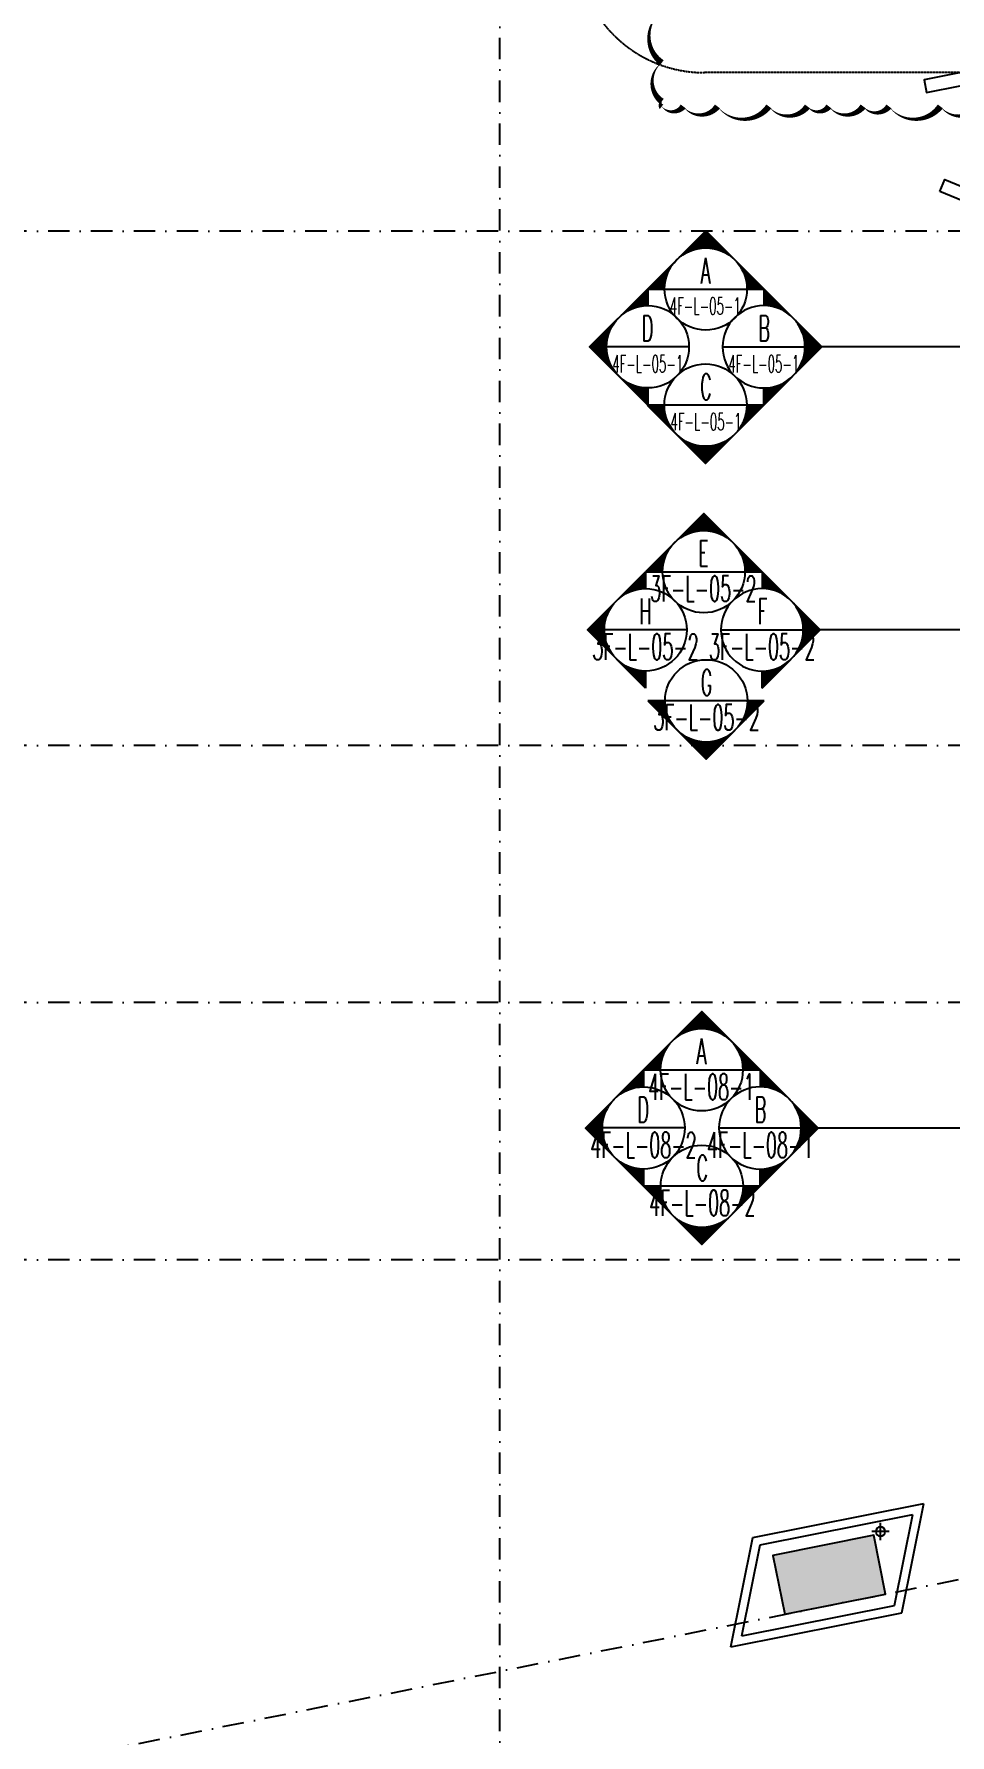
# Model space of a CAD drawing. Extents: x -354516 to 794396, y -401250 to -150594.
# Drawn here: x -36934 to -26248, y -383993 to -364150 of the extents above; entities that cross this region are included whole.
import ezdxf
from ezdxf.enums import TextEntityAlignment as Align

# ---------------------------------------------------------------- set-up
doc = ezdxf.new("R2010")
doc.units = 0
doc.header["$LTSCALE"] = 1000
doc.header["$MEASUREMENT"] = 0
for name, pattern in [('DASH', [0.35, 0.25, -0.1]), ('DASHDOT2', [0.5, 0.25, -0.125, 0, -0.125]), ('DOTE', [2.4200000000000004, 2, -0.2, 0.02, -0.2])]:
    doc.linetypes.add(name, pattern=pattern)
for name, color, linetype in [('0-吊顶', 6, 'Continuous'), ('0-设备风口（修改）', 71, 'Continuous'), ('A-轴线1', 1, 'DOTE'), ('an-wall', 4, 'Continuous'), ('an-wndw', 2, 'Continuous'), ('an-wndw-mull-h', 2, 'Continuous'), ('A填-灰度80', 252, 'Continuous'), ('A标-文字', 7, 'Continuous'), ('A标-索引', 3, 'Continuous'), ('COLUMN', 2, 'Continuous'), ('P-完成面', 4, 'Continuous'), ('PIPE', 3, 'Continuous'), ('PUB_HATCH', 8, 'Continuous'), ('SEE', 5, 'Continuous'), ('text', 7, 'Continuous'), ('WINDOW', 4, 'Continuous'), ('墙体', 7, 'Continuous')]:
    doc.layers.add(name, color=color, linetype=linetype)
doc.layers.add('0-地面材质_material hatch', color=251, linetype='Continuous', transparency=0.3)
doc.styles.add('DIM', font='SimSun.ttf', dxfattribs={"width": 0.7})
doc.styles.add('HT', font='romant.shx', dxfattribs={"width": 0.8, "bigfont": 'tjhts.shx'})
doc.dimstyles.new('DIM', dxfattribs={"dimtxt": 2.5, "dimasz": 1, "dimexe": 1, "dimexo": 1, "dimgap": 1, "dimtad": 1, "dimdec": 0, "dimzin": 0, "dimdsep": 46, "dimtxsty": 'DIM', "dimblk": 'ARCHTICK', "dimcen": 0, "dimclrd": 5, "dimclre": 5, "dimclrt": 35, "dimadec": 0, "dimazin": 0, "dimtfac": 0.5, "dimtdec": 0, "dimtix": 1, "dimtmove": 2, "dimatfit": 2, "dimldrblk": 'A', "dimfxl": 0, "dimtolj": 1, "dimtzin": 0, "dimlwd": -1, "dimlwe": -1, "dimarcsym": 0})

# ---------------------------------------------------------------- blocks, each defined once
blk = doc.blocks.new('A$C4BD07983')
at = {"layer": 'an-wndw-mull-h'}
blk.add_line((0, 0), (0, 200), dxfattribs=at)
blk.add_lwpolyline([(40, 200), (-40, 200), (-40, 0), (40, 0)], close=True, dxfattribs=at)
blk = doc.blocks.new('UBB side window')
at = {"layer": 'SEE'}
blk.add_lwpolyline([(498339312.4512978, 3089844225.575787), (498338990.8208402, 3089842617.423478)], dxfattribs=at)
at = {"layer": 'WINDOW'}
for points in [[(498339157.5195555, 3089842584.083735), (498339479.1500173, 3089844192.236043)], [(498339171.2476849, 3089842499.753798), (498339524.2567283, 3089844264.799013)]]:
    blk.add_lwpolyline(points, dxfattribs=at)
at = {"rotation": 258.6900676666284}
for p in [(498339320.2959497, 3089844264.799012), (498338982.976195, 3089842578.200251)]:
    blk.add_blockref('A$C4BD07983', p, dxfattribs=at)
blk = doc.blocks.new('ubb glaz 2')
at = {"layer": 'an-wall'}
for points in [[(498274741.2485906, 3089861082.418824), (498274711.8311705, 3089861229.505925), (498273927.36663, 3089861072.613017), (498273956.7840502, 3089860925.525916), (498274741.2485907, 3089861082.418824)], [(498274112.5298477, 3089859771.246619), (498274169.6426943, 3089859909.948179), (498275094.3197612, 3089859529.195868), (498275037.2069147, 3089859390.494308), (498274112.5330865, 3089859771.245285)], [(498275341.2485905, 3089858082.418824), (498275311.8311703, 3089858229.505925), (498274527.3666298, 3089858072.613017), (498274556.78405, 3089857925.525916), (498275341.2485905, 3089858082.418824)], [(498274712.5298488, 3089856771.246619), (498274769.6426953, 3089856909.948179), (498275694.3197622, 3089856529.195869), (498275637.2069157, 3089856390.494309), (498274712.5330876, 3089856771.245286)]]:
    blk.add_lwpolyline(points, dxfattribs=at)
blk.add_lwpolyline([(498275823.7231203, 3089857199.751998), (498276070.7140771, 3089855964.797214), (498276364.8882783, 3089856023.632053), (498276117.8973216, 3089857258.586837)], close=True, dxfattribs=at)
blk.add_point((498274432.3656777, 3089861097.127534), dxfattribs=at)
at = {"layer": 'an-wndw'}
for points in [[(498275470.7140883, 3089858964.797216), (498275223.7231313, 3089860199.752)], [(498275419.8392667, 3089860238.975227), (498275666.8302234, 3089859004.020443)], [(498275484.4422176, 3089859049.127154), (498275268.8298423, 3089860127.18903)]]:
    blk.add_lwpolyline(points, dxfattribs=at)
for p in [(498274732.3656777, 3089859597.127534), (498275032.3656777, 3089858097.127534), (498275332.3656777, 3089856597.127534)]:
    blk.add_point(p, dxfattribs=at)
at = {"layer": 'an-wndw', "xscale": -1}
for p in [(996614394.9708115, 17699.99820184708), (996614994.9708109, 14699.99820184708)]:
    blk.add_blockref('UBB side window', p, dxfattribs=at)
at = {"layer": 'an-wndw-mull-h', "xscale": -1, "rotation": 101.3099323333716}
for p in [(498275427.6839099, 3089860199.751999), (498275658.9855782, 3089859043.24367)]:
    blk.add_blockref('A$C4BD07983', p, dxfattribs=at)
blk = doc.blocks.new('PIPE-110')
for p, q in [((86987.5, -205523.5), (87187.5, -205523.5)), ((87087.5, -205623.5), (87087.5, -205423.5))]:
    blk.add_line(p, q)
blk.add_circle((87087.5, -205523.5), 55)
blk = doc.blocks.new('PIPE2')
at = {"layer": 'PIPE', "xscale": -1}
blk.add_blockref('PIPE-110', (102102.9824868857, -43764.89514251013), dxfattribs=at)
blk = doc.blocks.new('_FZH')
at = {"color": 255}
blk.add_lwpolyline([(-0.5, -0.5), (0.5, -0.5), (0.5, 0.5), (-0.5, 0.5)], close=True, dxfattribs=at)
at = {"layer": 'PUB_HATCH', "color": 250}
blk.add_solid([(-0.5, -0.5), (0.5, -0.5), (-0.5, 0.5), (0.5, 0.5)], dxfattribs=at)
blk = doc.blocks.new('GRID')
at = {"layer": '墙体', "color": 250, "linetype": 'DASHDOT2', "lineweight": -3}
for p, q in [((10436.38350671661, -11413.45929482812), (10436.38350671661, 30586.54070517188)), ((107436.3835067166, 18586.54070517188), (-19063.61649328339, 18586.54070517188)), ((107436.3835067166, 12586.54070517188), (-19063.61649328339, 12586.54070517188)), ((107436.3835067166, 9586.54070517188), (-19063.61649328339, 9586.54070517188)), ((107436.3835067166, 6586.540705171879), (-19063.61649328339, 6586.540705171879))]:
    blk.add_line(p, q, dxfattribs=at)
blk.add_lwpolyline([(-4563.616493283393, -1213.459294828122), (21412.29790640857, 3981.723585110274)], dxfattribs=at)
blk = doc.blocks.new('_ArchTick')
at = {"color": 0, "linetype": 'ByBlock', "const_width": 0.4}
blk.add_lwpolyline([(-0.5, -0.5), (0.5, 0.5)], dxfattribs=at)
blk = doc.blocks.new('A')
at = {"color": 134}
for p, q in [((-0.3688396396728422, 3.638e-12), (-2.127066897330223, 0)), ((-1.435067392276323, 1.147654099946521), (-1.089590771724032, 1.437450103912849)), ((-1.435067392276323, 1.147654099946521), (-0.3688396396728422, 0)), ((-1.435067392276323, -1.147654099946521), (-0.3688396396728422, 0)), ((-1.089590771724032, 1.437450103912849), (0, 0)), ((-1.089590771724032, -1.437450103912849), (0, 0)), ((-1.435067392276323, -1.147654099946521), (-1.089590771724032, -1.437450103912849))]:
    blk.add_line(p, q, dxfattribs=at)
for points in [[(-1.435067392276323, 1.147654099946521), (-1.089590771724032, 1.437450103912849), (-0.3688396396728422, 0), (0, 0)], [(-1.435067392276323, -1.147654099946521), (-1.089590771724032, -1.437450103912849), (-0.3688396396728422, 0), (0, 0)]]:
    blk.add_solid(points, dxfattribs=at)
blk = doc.blocks.new('A$C60322C3B')
at = {"layer": 'A标-索引'}
h = blk.add_hatch(dxfattribs=at)
h.set_pattern_fill('ANSI31', color=3, scale=10, style=0)
h.set_pattern_definition([(45, (-499755.9274758964, -166059.0656559148), (-11.22532015133644, 11.22532015133644), [])])
edge = h.paths.add_edge_path()
edge.add_line((-451.4783820866141, 452.4577604662627), (-904.284684085229, -0.3485404054517858))
edge.add_line((-904.2846840852872, -0.3485404053935781), (-639.0368938521133, -0.3485407547559589))
edge.add_ellipse((1.327918718568981, -0.3485415987670422), major_axis=(-0.4054723741044724, 640.3646842939327), ratio=0.9999999998537377, start_angle=404.963720827264, end_angle=449.9637208272668, ccw=False)
edge = h.paths.add_edge_path()
edge.add_line((1.327919911826029, 905.2640613380354), (-451.4783820866141, 452.4577604662627))
edge.add_ellipse((1.327918718801811, -0.3485415984177962), major_axis=(0.0001325876241709353, 640.3648126643536), ratio=0.9999999998537082, start_angle=315.00001178763426, end_angle=405.00001178762705, ccw=False)
edge.add_line((454.134220717242, 452.4577592734713), (1.327919911767822, 905.2640613380936))
edge = h.paths.add_edge_path()
edge.add_line((906.9405215231236, -0.3485427916748449), (454.1342207171838, 452.4577592734131))
edge.add_ellipse((1.327918719034642, -0.3485415987670422), major_axis=(-0.1922822936071592, 640.3647837962156), ratio=0.9999999998534758, start_angle=269.9827957249632, end_angle=314.9827957249526, ccw=False)
edge.add_line((641.6927312898915, -0.3485424417303875), (906.94052152324, -0.3485427916748449))
at = {"layer": 'A标-索引', "color": 60}
blk.add_line((-904.2846840852872, -0.3485404053935781), (906.9405215231236, -0.3485427910927683), dxfattribs=at)
blk.add_lwpolyline([(906.9405215231236, -0.3485427910927683), (1.327919911593199, 905.2640613380354), (-904.2846840852872, -0.3485404053935781)], dxfattribs=at)
blk.add_circle((0, 0), 640.3648125708895, dxfattribs=at)
at = {"layer": 'A标-文字', "color": 4, "style": 'HT', "width": 0.7}
for tag, p in [('E', (-5.460666131228209, 286.5336820804514)), ('-', (24.09126845281571, -264.1707114572637))]:
    blk.add_attdef(tag, text='', height=350, rotation=0.5956162231914178, dxfattribs=at).set_placement(p, align=Align.MIDDLE_CENTER)
blk = doc.blocks.new('A$C3EF60822')
at = {"layer": 'A填-灰度80'}
h = blk.add_hatch(dxfattribs=at)
h.set_pattern_fill('ANSI31', color=256, scale=10, style=0)
h.set_pattern_definition([(44.99999999999999, (-498751.2942502147, -165054.4324314244), (-11.22532015133644, 11.22532015133644), [])])
edge = h.paths.add_edge_path()
edge.add_line((-452.4577598054893, 451.4783826828934), (0.348541596555151, 904.2846840849379))
edge.add_line((0.3485415964532876, 904.2846840848797), (0.3485415964532876, 639.0368938516767))
edge.add_ellipse((0.3485415966715664, -1.327918719151057), major_axis=(-452.806301402132, 452.8063014021317), ratio=0.999999999999968, start_angle=-44.9999999999853, end_angle=1.103016363531548e-11)
edge = h.paths.add_edge_path()
edge.add_line((-905.2640612074174, -1.327918719442096), (-452.4577598055475, 451.478382682777))
edge.add_ellipse((0.3485415964387357, -1.327918719151057), major_axis=(-452.8063014020444, 452.8063014020444), ratio=0.9999999999999679, start_angle=0, end_angle=89.99999999999818)
edge.add_line((-452.4577598054893, -454.1342201211955), (-905.2640612073592, -1.327918719354784))
edge = h.paths.add_edge_path()
edge.add_line((0.348541596904397, -906.9405215235893), (-452.457759805664, -454.1342201211664))
edge.add_ellipse((0.3485415966715664, -1.327918719267473), major_axis=(452.8063014021027, 452.8063014021026), ratio=0.9999999999999467, start_angle=179.9999999999779, end_angle=224.9999999999807)
edge.add_line((0.3485415964387357, -641.6927312901244), (0.3485415969626047, -906.9405215235893))
at = {"color": 60}
for p, q in [((0.3485415964532876, 904.2846840848797), (0.2468180223368108, 640.3647650049534)), ((640.3648125708569, 3.403984010219574e-07), (-640.3648125708569, -3.403984010219574e-07)), ((0.3485415964387357, -906.9405215235893), (0, -640.3648125708569))]:
    blk.add_line(p, q, dxfattribs=at)
for points in [[(0.3485415964387357, -906.9405215235893), (-905.2640612074174, -1.327918719034642), (0.3485415964532876, 904.2846840848797)], [(0.3485415964532876, 904.2846840848797), (0.3485415964387357, 640.3647177177481)], [(0.3485415964387357, -640.3647177177481), (0.3485415964387357, -906.9405215235893)]]:
    blk.add_lwpolyline(points, dxfattribs=at)
blk.add_circle((0, 0), 640.3648125708894, dxfattribs=at)
at = {"layer": 'A标-文字', "color": 4, "style": 'HT', "width": 0.7}
for tag, p in [('X', (150.9757389156131, 346.4964550924499)), ('XX', (337.5704697009757, -202.5753468793408))]:
    blk.add_attdef(tag, text='', height=350, rotation=0.5956162215543248, dxfattribs=at).set_placement(p, align=Align.MIDDLE_CENTER)

msp = doc.modelspace()

# ---------------------------------------------------------------- hatches: boundary and pattern name
at = {"layer": '0-地面材质_material hatch'}
h = msp.add_hatch(dxfattribs=at)
h.set_pattern_fill('ANSI35', color=256, scale=1200)
h.set_pattern_definition([(45, (-498310856.1664237, -3090192758.000448), (-212.1320343559642, 212.1320343559643), []), (45, (-498310644.0343897, -3090192758.000448), (-212.1320343559642, 212.1320343559643), [375, -75, 0, -75])])
edge = h.paths.add_edge_path()
edge.add_line((-23530.90999660454, -372649.3737750374), (-19901.51054892502, -372650.6128435456))
edge.add_line((-19901.51054892502, -372650.6128435456), (-19901.51054892502, -369049.5400500618))
edge.add_line((-19901.51054892502, -369049.5400500618), (-23028.54104319773, -369049.5400500618))
edge.add_line((-23028.54104319773, -369049.5400500618), (-23628.54067108593, -366049.5419106804))
edge.add_line((-23628.54067108593, -366049.5419106804), (-19898.51838461123, -366049.5419106804))
edge.add_line((-19898.51838461123, -366049.5419106804), (-19898.51895627937, -365850.7338047348))
edge.add_line((-19898.51895627937, -365850.7338047348), (-19800.01475254259, -365850.7332382523))
edge.add_line((-19800.01475254259, -365850.7332382523), (-19800.02050349674, -364850.7332382523))
edge.add_line((-19800.02050349674, -364850.7332382523), (-19900.02050349674, -364850.7338133179))
edge.add_line((-19900.02050349674, -364850.7338133179), (-19900.0245362278, -364149.50090793))
edge.add_line((-19900.0245362278, -364149.50090793), (-23946.34214905996, -364158.4515388362))
edge.add_line((-23946.34214905996, -364158.4515388362), (-28932.10526835918, -338750.0049679279))
edge.add_line((-28932.10526835918, -338750.0049679279), (-27565.00989464483, -338749.5115061127))
edge.add_line((-27565.00989464483, -338749.5115061127), (-27565.00971511564, -338550.7228551232))
edge.add_line((-27565.00971511564, -338550.7228551232), (-27365.00971511126, -338550.7228551215))
edge.add_line((-27365.00971511126, -338550.7228551215), (-27365.00971505166, -337550.7228551215))
edge.add_line((-27365.00971505166, -337550.7228551215), (-27565.00971505604, -337550.7228551232))
edge.add_line((-27565.00971505604, -337550.7228551232), (-27565.00971505604, -336849.9999962174))
edge.add_line((-27565.00971505604, -336849.9999962174), (-28949.23572812042, -336849.9999962174))
edge.add_arc((-28949.2357280568, -336749.9999964558), 99.99999976158142, 90.0000000364521, 269.99999996354785, ccw=False)
edge.add_line((-28949.23572812042, -336649.9999966942), (-28400.00971516145, -336649.9999964139))
edge.add_line((-28400.00971516145, -336649.9999964139), (-28400.00971516145, -333849.9924456975))
edge.add_line((-28400.00971516145, -333849.9924456975), (-30068.54614970646, -333849.5145187699))
edge.add_line((-30068.54614970646, -333849.5145187699), (-30828.54441688023, -330049.523182901))
edge.add_line((-30828.54441688023, -330049.523182901), (-32050.88012877665, -330049.523182901))
edge.add_line((-32050.88012877665, -330049.523182901), (-31913.91144523583, -330734.3666010224))
edge.add_line((-31913.91144523583, -330734.3666010224), (-32011.97848043404, -330753.9800076805))
edge.add_line((-32011.97848043404, -330753.9800076805), (-31658.96944264136, -332519.0252237641))
edge.add_line((-31658.96944264136, -332519.0252237641), (-31560.91137102804, -332499.4136104904))
edge.add_line((-31560.91137102804, -332499.4136104904), (-31313.92041996679, -333734.3683948838))
edge.add_line((-31313.92041996679, -333734.3683948838), (-31411.97848108969, -333753.9800072037))
edge.add_line((-31411.97848108969, -333753.9800072037), (-31058.96944305859, -335519.0252247177))
edge.add_line((-31058.96944305859, -335519.0252247177), (-30960.91138282976, -335499.4136128746))
edge.add_line((-30960.91138282976, -335499.4136128746), (-30713.92042616568, -336734.3683967911))
edge.add_line((-30713.92042616568, -336734.3683967911), (-30811.96913448534, -336753.9800086342))
edge.add_line((-30811.96913448534, -336753.9800086342), (-30458.96008912287, -338519.0252237641))
edge.add_line((-30458.96008912287, -338519.0252237641), (-30360.90202305279, -338499.4136114441))
edge.add_line((-30360.90202305279, -338499.4136114441), (-30113.9110663887, -339734.3683953606))
edge.add_line((-30113.9110663887, -339734.3683953606), (-30211.9691275712, -339753.9800072037))
edge.add_line((-30211.9691275712, -339753.9800072037), (-29858.96008942089, -341519.0252251946))
edge.add_line((-29858.96008942089, -341519.0252251946), (-29760.90202376805, -341499.413611921))
edge.add_line((-29760.90202376805, -341499.413611921), (-29513.91107264719, -342734.3683967911))
edge.add_line((-29513.91107264719, -342734.3683967911), (-29611.96912488899, -342753.9800067269))
edge.add_line((-29611.96912488899, -342753.9800067269), (-28658.9600959178, -347519.0252251946))
edge.add_line((-28658.9600959178, -347519.0252251946), (-28560.90202990732, -347499.4136133515))
edge.add_line((-28560.90202990732, -347499.4136133515), (-28313.91107878647, -348734.3683982216))
edge.add_line((-28313.91107878647, -348734.3683982216), (-28411.96912691555, -348753.9800076805))
edge.add_line((-28411.96912691555, -348753.9800076805), (-28058.96008912287, -350519.0252237641))
edge.add_line((-28058.96008912287, -350519.0252237641), (-27960.90202305279, -350499.4136114441))
edge.add_line((-27960.90202305279, -350499.4136114441), (-27713.9110663887, -351734.3683953606))
edge.add_line((-27713.9110663887, -351734.3683953606), (-27811.9691275712, -351753.9800072037))
edge.add_line((-27811.9691275712, -351753.9800072037), (-27458.9600895401, -353519.0252247177))
edge.add_line((-27458.9600895401, -353519.0252247177), (-27360.90202382765, -353499.413611921))
edge.add_line((-27360.90202382765, -353499.413611921), (-27113.9110727664, -354734.3683963143))
edge.add_line((-27113.9110727664, -354734.3683963143), (-27211.96912488899, -354753.9800067269))
edge.add_line((-27211.96912488899, -354753.9800067269), (-26258.96009579859, -359519.0252256714))
edge.add_line((-26258.96009579859, -359519.0252256714), (-26160.90203545056, -359499.4136143051))
edge.add_line((-26160.90203545056, -359499.4136143051), (-25913.91107878647, -360734.3683982216))
edge.add_line((-25913.91107878647, -360734.3683982216), (-26011.96909532509, -360753.9800010048))
edge.add_line((-26011.96909532509, -360753.9800010048), (-25058.96006605587, -365519.025220903))
edge.add_line((-25058.96006605587, -365519.025220903), (-24960.90200046263, -365499.4136076294))
edge.add_line((-24960.90200046263, -365499.4136076294), (-24713.91104934178, -366734.3683924996))
edge.add_line((-24713.91104934178, -366734.3683924996), (-24811.96913436613, -366753.9800091111))
edge.add_line((-24811.96913436613, -366753.9800091111), (-24458.96008912287, -368519.0252237641))
edge.add_line((-24458.96008912287, -368519.0252237641), (-24360.90201750956, -368499.4136104904))
edge.add_line((-24360.90201750956, -368499.4136104904), (-24113.9110663887, -369734.3683953606))
edge.add_line((-24113.9110663887, -369734.3683953606), (-24211.96913508139, -369753.9800086342))
edge.add_line((-24211.96913508139, -369753.9800086342), (-23858.96008942089, -371519.0252251946))
edge.add_line((-23858.96008942089, -371519.0252251946), (-23760.90202376805, -371499.413611921))
edge.add_line((-23760.90202376805, -371499.413611921), (-23530.90999660454, -372649.3737750374))

# ---------------------------------------------------------------- linework, layer by layer
at = {"layer": '0-吊顶', "linetype": 'DASH', "ltscale": 0.01}
msp.add_lwpolyline([(-29111.48374283183, -337993.3319573724), (-12343.01080125439, -337993.3319573724, -0.414213562373095), (-10843.01080125439, -339493.3319573724), (-10843.01080125439, -363100.5562305772, -0.414213562373095), (-12343.01080125439, -364600.5562305772), (-29111.48374283183, -364600.5562305772, -0.414213562373095), (-30611.48374283183, -363100.5562305772), (-30611.48374283183, -339493.3319573724, -0.414213562373095)], format="xyb", close=True, dxfattribs=at)
at = {"layer": '0-设备风口（修改）'}
msp.add_lwpolyline([(-29611, -363886, 0, 75, 0.5), (-29611, -364486, 0, 75, 0.5), (-29611, -364936, 0, 75, 0.5), (-29611, -364994.5, 0, 75, 0.5), (-29361, -364994.5, 0, 75, 0.5), (-28961, -364994.5, 0, 75, 0.5), (-28361, -364994.5, 0, 75, 0.5), (-27911, -364994.5, 0, 75, 0.5), (-27661, -364994.5, 0, 75, 0.5), (-27261, -364994.5, 0, 75, 0.5), (-26961, -364994.5, 0, 75, 0.5), (-26361, -364994.5, 0, 75, 0.5), (-25911, -364994.5, 0, 75, 0.5)], format="xyseb", dxfattribs=at)
at = {"layer": 'P-完成面', "color": 4}
for p, q in [((-28548.91260329681, -381690.9678730203), (-26555.11301884897, -381292.2079563047)), ((-26809.99972493117, -382566.9499802547), (-26555.11301884897, -381292.2079563047)), ((-28463.92564875204, -381775.9508723888), (-26682.58109108917, -381419.6819610118)), ((-26894.98667947414, -382481.9669808858), (-26682.58109108917, -381419.6819610118)), ((-28803.79930937942, -382965.7098969704), (-28548.91260329681, -381690.9678730203)), ((-28676.33123713734, -382838.2358922631), (-28463.92564875204, -381775.9508723888)), ((-28803.79930937942, -382965.7098969704), (-26809.99972493117, -382566.9499802547)), ((-28676.33123713734, -382838.2358922631), (-26894.98667947414, -382481.9669808858))]:
    msp.add_line(p, q, dxfattribs=at)

# ---------------------------------------------------------------- block references
at = {"layer": 'A-轴线1'}
msp.add_blockref('GRID', (-41936.38350665566, -385036.5407097827), dxfattribs=at)
at = {"layer": 'A标-索引'}
ref = msp.add_blockref('A$C60322C3B', (-29097.52183439233, -367124.5919977141), dxfattribs=dict(at, xscale=0.75, yscale=0.75, zscale=0.75))
ref.add_attrib('XX', '4F-L-05-1', dxfattribs={"layer": 'text', "color": 4, "height": 200, "style": 'HT', "width": 0.5}).set_placement((-29102.58091855166, -367322.720031307), align=Align.MIDDLE_CENTER)
ref.add_attrib('X', 'A', dxfattribs={"layer": 'text', "color": 4, "height": 300, "style": 'HT', "width": 0.5}).set_placement((-29101.61733399075, -366909.6917361537), align=Align.MIDDLE_CENTER)
ref = msp.add_blockref('A$C3EF60822', (-29773.65725843101, -367799.1409924242), dxfattribs=dict(at, xscale=0.75, yscale=0.75, zscale=0.75))
ref.add_attrib('XX', '4F-L-05-1', dxfattribs={"layer": 'text', "color": 4, "height": 200, "style": 'HT', "width": 0.5}).set_placement((-29774.89260912128, -367997.2690260171), align=Align.MIDDLE_CENTER)
ref.add_attrib('X', 'D', dxfattribs={"layer": 'text', "color": 4, "height": 300, "style": 'HT', "width": 0.5}).set_placement((-29777.75275802943, -367584.2407308638), align=Align.MIDDLE_CENTER)
ref = msp.add_blockref('A$C3EF60822', (-28421.38641035366, -367799.1409924242), dxfattribs=dict(at, xscale=-0.75, yscale=0.75, zscale=0.75))
ref.add_attrib('XX', '4F-L-05-1', dxfattribs={"layer": 'text', "color": 4, "height": 200, "style": 'HT', "width": 0.5}).set_placement((-28420.1510596634, -367997.2690260171), align=Align.MIDDLE_CENTER)
ref.add_attrib('X', 'B', dxfattribs={"layer": 'text', "color": 4, "height": 300, "style": 'HT', "width": 0.5}).set_placement((-28417.29091075524, -367584.2407308638), align=Align.MIDDLE_CENTER)
ref = msp.add_blockref('A$C60322C3B', (-29099.86132961496, -368479.6077888709), dxfattribs=dict(at, xscale=0.75, yscale=0.75, zscale=0.75, rotation=180))
ref.add_attrib('XX', '4F-L-05-1', dxfattribs={"layer": 'text', "color": 4, "height": 200, "rotation": 2.668042644536231e-08, "style": 'HT', "width": 0.5}).set_placement((-29094.8022456582, -368673.125418854), align=Align.MIDDLE_CENTER)
ref.add_attrib('X', 'C', dxfattribs={"layer": 'text', "color": 4, "height": 300, "rotation": 2.668042644536231e-08, "style": 'HT', "width": 0.5}).set_placement((-29095.76582992294, -368265.7050024935), align=Align.MIDDLE_CENTER)
ref = msp.add_blockref('A$C60322C3B', (-29120.86954904695, -370422.2842103111), dxfattribs=dict(at, xscale=0.75, yscale=0.75, zscale=0.75))
ref.add_attrib('XX', '3F-L-05-2', dxfattribs={"layer": 'text', "color": 4, "height": 300, "style": 'HT', "width": 0.5}).set_placement((-29125.92863320627, -370620.412243904), align=Align.MIDDLE_CENTER)
ref.add_attrib('X', 'E', dxfattribs={"layer": 'text', "color": 4, "height": 300, "style": 'HT', "width": 0.5}).set_placement((-29124.96504864537, -370207.3839487507), align=Align.MIDDLE_CENTER)
ref = msp.add_blockref('A$C3EF60822', (-29799.34446830826, -371100.7591286788), dxfattribs=dict(at, xscale=0.75, yscale=0.75, zscale=0.75))
ref.add_attrib('XX', '3F-L-05-2', dxfattribs={"layer": 'text', "color": 4, "height": 300, "style": 'HT', "width": 0.5}).set_placement((-29800.57981899857, -371298.8871622718), align=Align.MIDDLE_CENTER)
ref.add_attrib('X', 'H', dxfattribs={"layer": 'text', "color": 4, "height": 300, "style": 'HT', "width": 0.5}).set_placement((-29803.43996790668, -370885.8588671185), align=Align.MIDDLE_CENTER)
ref = msp.add_blockref('A$C3EF60822', (-28440.40275170726, -371100.7591304681), dxfattribs=dict(at, xscale=-0.75, yscale=0.75, zscale=0.75))
ref.add_attrib('XX', '3F-L-05-2', dxfattribs={"layer": 'text', "color": 4, "height": 300, "style": 'HT', "width": 0.5}).set_placement((-28439.16740101694, -371298.887164061), align=Align.MIDDLE_CENTER)
ref.add_attrib('X', 'F', dxfattribs={"layer": 'text', "color": 4, "height": 300, "style": 'HT', "width": 0.5}).set_placement((-28436.30725210884, -370885.8588689077), align=Align.MIDDLE_CENTER)
ref = msp.add_blockref('A$C60322C3B', (-29092.73882958837, -371929.1607734892), dxfattribs=dict(at, xscale=0.75, yscale=0.75, zscale=0.75, rotation=180))
ref.add_attrib('XX', '3F-L-05-2', dxfattribs={"layer": 'text', "color": 4, "height": 300, "rotation": 2.668042644536231e-08, "style": 'HT', "width": 0.5}).set_placement((-29087.67974563161, -372122.6784034723), align=Align.MIDDLE_CENTER)
ref.add_attrib('X', 'G', dxfattribs={"layer": 'text', "color": 4, "height": 300, "rotation": 2.668042644536231e-08, "style": 'HT', "width": 0.5}).set_placement((-29088.64332989635, -371715.2579871118), align=Align.MIDDLE_CENTER)
ref = msp.add_blockref('A$C60322C3B', (-29144.95381932102, -376233.6976919007), dxfattribs=dict(at, xscale=0.75, yscale=0.75, zscale=0.75))
ref.add_attrib('XX', '4F-L-08-1', dxfattribs={"layer": 'text', "color": 4, "height": 300, "style": 'HT', "width": 0.5}).set_placement((-29150.01290348034, -376431.8257254936), align=Align.MIDDLE_CENTER)
ref.add_attrib('X', 'A', dxfattribs={"layer": 'text', "color": 4, "height": 300, "style": 'HT', "width": 0.5}).set_placement((-29149.04931891944, -376018.7974303403), align=Align.MIDDLE_CENTER)
ref = msp.add_blockref('A$C3EF60822', (-29823.42873858231, -376912.1726102683), dxfattribs=dict(at, xscale=0.75, yscale=0.75, zscale=0.75))
ref.add_attrib('XX', '4F-L-08-2', dxfattribs={"layer": 'text', "color": 4, "height": 300, "style": 'HT', "width": 0.5}).set_placement((-29824.66408927263, -377110.3006438613), align=Align.MIDDLE_CENTER)
ref.add_attrib('X', 'D', dxfattribs={"layer": 'text', "color": 4, "height": 300, "style": 'HT', "width": 0.5}).set_placement((-29827.52423818073, -376697.272348708), align=Align.MIDDLE_CENTER)
ref = msp.add_blockref('A$C3EF60822', (-28464.48702198129, -376912.1726120576), dxfattribs=dict(at, xscale=-0.75, yscale=0.75, zscale=0.75))
ref.add_attrib('XX', '4F-L-08-1', dxfattribs={"layer": 'text', "color": 4, "height": 300, "style": 'HT', "width": 0.5}).set_placement((-28463.25167129097, -377110.3006456505), align=Align.MIDDLE_CENTER)
ref.add_attrib('X', 'B', dxfattribs={"layer": 'text', "color": 4, "height": 300, "style": 'HT', "width": 0.5}).set_placement((-28460.39152238287, -376697.2723504973), align=Align.MIDDLE_CENTER)
ref = msp.add_blockref('A$C60322C3B', (-29142.96194124258, -377592.6394085043), dxfattribs=dict(at, xscale=0.75, yscale=0.75, zscale=0.75, rotation=180))
ref.add_attrib('XX', '4F-L-08-2', dxfattribs={"layer": 'text', "color": 4, "height": 300, "rotation": 2.668042644536231e-08, "style": 'HT', "width": 0.5}).set_placement((-29137.90285728582, -377786.1570384874), align=Align.MIDDLE_CENTER)
ref.add_attrib('X', 'C', dxfattribs={"layer": 'text', "color": 4, "height": 300, "rotation": 2.668042644536231e-08, "style": 'HT', "width": 0.5}).set_placement((-29138.86644155056, -377378.7366221269), align=Align.MIDDLE_CENTER)
at = {"layer": 'COLUMN', "xscale": 1200.000000000008, "yscale": 700.0000000000211, "zscale": 700.0000000000211, "rotation": 11.30993247402921}
msp.add_blockref('_FZH', (-27656.9892327378, -382124.4655456585), dxfattribs=at)
at = {"layer": 'P-完成面'}
msp.add_blockref('ubb glaz 2', (-498301078.7993277, -3090222758.000445), dxfattribs=at)
msp.add_blockref('ubb glaz 2', (-498301078.7993277, -3090222758.000445), dxfattribs=at)
at = {"layer": 'PIPE'}
msp.add_blockref('PIPE2', (-42074.92995289603, -132331.5077675633), dxfattribs=at)

# ---------------------------------------------------------------- leaders
at = {"layer": 'A标-索引', "color": 3}
for points in [[(-18667.67278677365, -367800.1369314634), (-27742.4383644481, -367800.1369314634)], [(-18667.85709690792, -371101.7550677181), (-27761.45470401245, -371101.7550677181)], [(-19389.22468279046, -376913.1685510969), (-27785.53897607572, -376913.1685510969)]]:
    msp.add_leader(points, dimstyle='DIM', override={"dimasz": 100, "dimgap": 1, "dimtad": 0, "dimclrd": 256}, dxfattribs=at)

doc.saveas('drawing.dxf')
